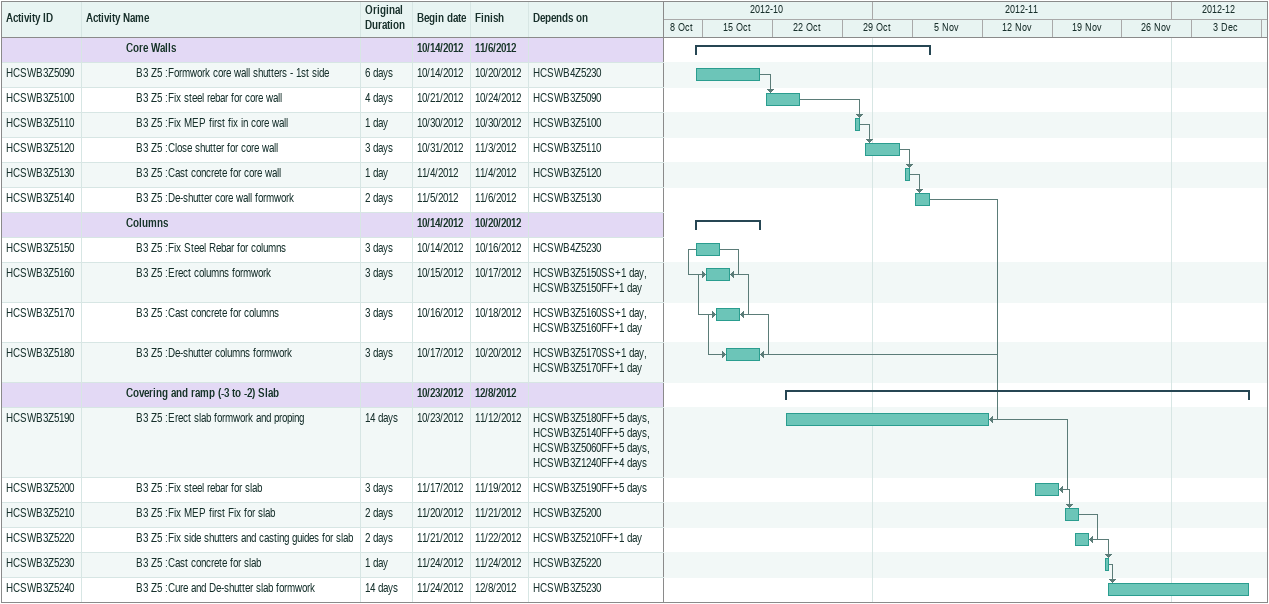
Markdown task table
| ID | Level | Task | Original duration | Start | Finish | Predecessors |
|---|---|---|---|---|---|---|
|  | 5 | **Core Walls** |  | 2012-10-14 | 2012-11-06 |  |
| HCSWB3Z5090 | 6 | B3 Z5 :Formwork core wall shutters - 1st side | 6d | 2012-10-14 | 2012-10-20 | HCSWB4Z5230 |
| HCSWB3Z5100 | 6 | B3 Z5 :Fix steel rebar for core wall | 4d | 2012-10-21 | 2012-10-24 | HCSWB3Z5090 |
| HCSWB3Z5110 | 6 | B3 Z5 :Fix MEP first fix in core wall | 1d | 2012-10-30 | 2012-10-30 | HCSWB3Z5100 |
| HCSWB3Z5120 | 6 | B3 Z5 :Close shutter for core wall | 3d | 2012-10-31 | 2012-11-03 | HCSWB3Z5110 |
| HCSWB3Z5130 | 6 | B3 Z5 :Cast concrete for core wall | 1d | 2012-11-04 | 2012-11-04 | HCSWB3Z5120 |
| HCSWB3Z5140 | 6 | B3 Z5 :De-shutter core wall formwork | 2d | 2012-11-05 | 2012-11-06 | HCSWB3Z5130 |
|  | 5 | **Columns** |  | 2012-10-14 | 2012-10-20 |  |
| HCSWB3Z5150 | 6 | B3 Z5 :Fix Steel Rebar for columns | 3d | 2012-10-14 | 2012-10-16 | HCSWB4Z5230 |
| HCSWB3Z5160 | 6 | B3 Z5 :Erect columns formwork | 3d | 2012-10-15 | 2012-10-17 | HCSWB3Z5150SS+1d, HCSWB3Z5150FF+1d |
| HCSWB3Z5170 | 6 | B3 Z5 :Cast concrete for columns | 3d | 2012-10-16 | 2012-10-18 | HCSWB3Z5160SS+1d, HCSWB3Z5160FF+1d |
| HCSWB3Z5180 | 6 | B3 Z5 :De-shutter columns formwork | 3d | 2012-10-17 | 2012-10-20 | HCSWB3Z5170SS+1d, HCSWB3Z5170FF+1d |
|  | 5 | **Covering and ramp (-3 to -2) Slab** |  | 2012-10-23 | 2012-12-08 |  |
| HCSWB3Z5190 | 6 | B3 Z5 :Erect slab formwork and proping | 14d | 2012-10-23 | 2012-11-12 | HCSWB3Z5180FF+5d, HCSWB3Z5140FF+5d, HCSWB3Z5060FF+5d, HCSWB3Z1240FF+4d |
| HCSWB3Z5200 | 6 | B3 Z5 :Fix steel rebar for slab | 3d | 2012-11-17 | 2012-11-19 | HCSWB3Z5190FF+5d |
| HCSWB3Z5210 | 6 | B3 Z5 :Fix MEP first Fix for slab | 2d | 2012-11-20 | 2012-11-21 | HCSWB3Z5200 |
| HCSWB3Z5220 | 6 | B3 Z5 :Fix side shutters and casting guides for slab | 2d | 2012-11-21 | 2012-11-22 | HCSWB3Z5210FF+1d |
| HCSWB3Z5230 | 6 | B3 Z5 :Cast concrete for slab | 1d | 2012-11-24 | 2012-11-24 | HCSWB3Z5220 |
| HCSWB3Z5240 | 6 | B3 Z5 :Cure and De-shutter slab formwork | 14d | 2012-11-24 | 2012-12-08 | HCSWB3Z5230 |
